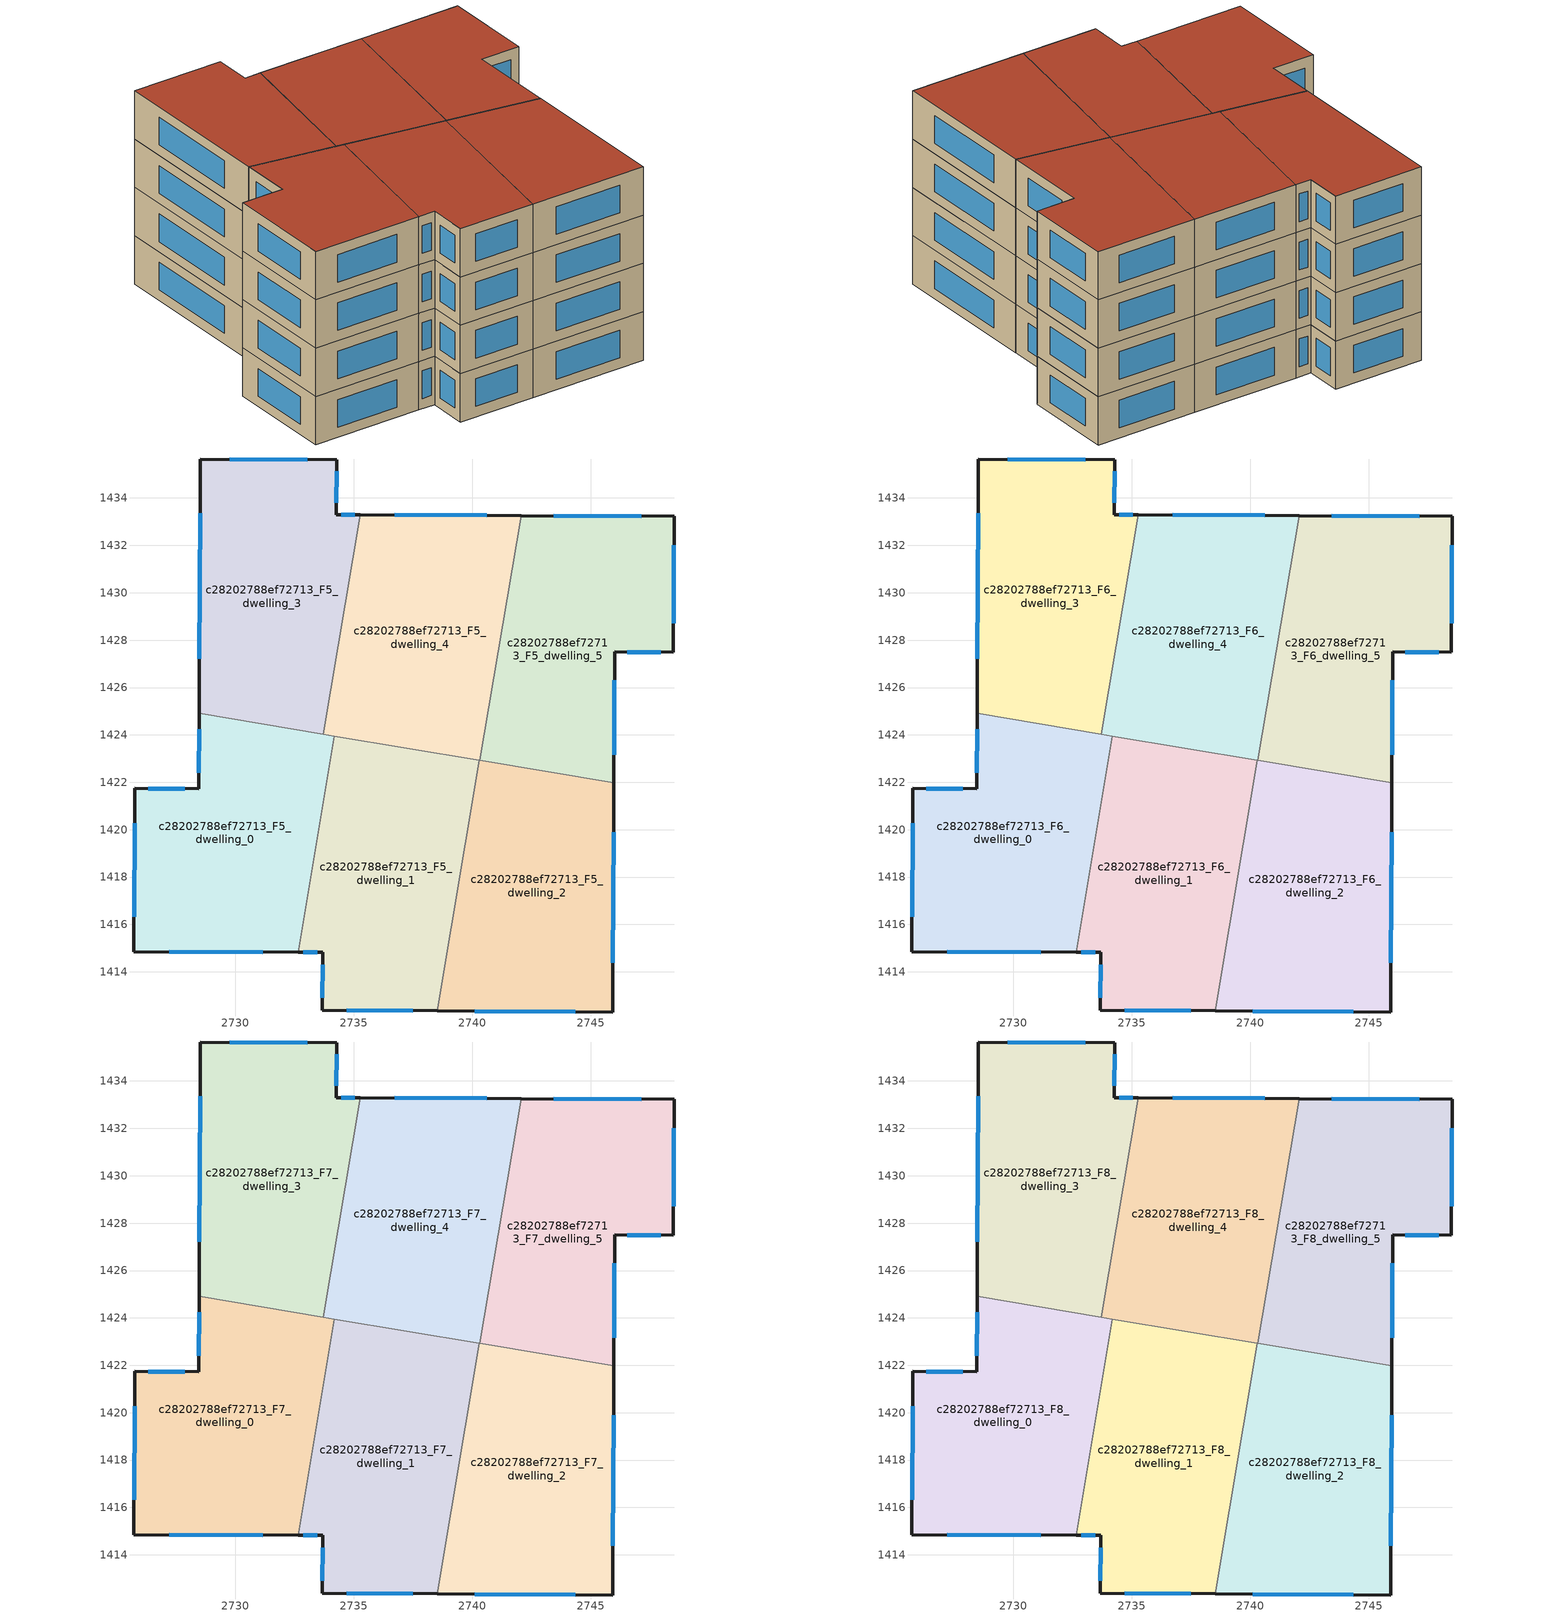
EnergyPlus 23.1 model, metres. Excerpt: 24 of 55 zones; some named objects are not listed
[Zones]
c28202788ef72713_F5_dwelling_0
 floor to c28202788ef72713_F4_dwelling_0 (EU_floor_Construction): 2734.19,1423.95 2732.66,1414.82 2725.73,1414.86 2725.76,1421.74 2728.46,1421.73 2728.48,1424.91 z15
 wall outside (EU_wall_Construction): 2728.48,1424.91 2728.46,1421.73 2725.76,1421.74 2725.73,1414.86 2732.66,1414.82 z15:18
 wall to c28202788ef72713_F5_dwelling_1 (EU_wall_Construction): 2732.66,1414.82 2734.19,1423.95 z15:18
 wall to c28202788ef72713_F5_dwelling_3 (EU_wall_Construction): 2733.72,1424.03 2728.48,1424.91 z15:18
 wall to c28202788ef72713_F5_dwelling_4 (EU_wall_Construction): 2734.19,1423.95 2733.72,1424.03 z15:18
 window (EU_Window_Construction): 2728.48,1424.23 2728.46,1422.41 / 2727.21,1414.85 2731.17,1414.83 / 2725.75,1420.27 2725.74,1416.33 / 2727.88,1421.73 2726.34,1421.74 z15.64:17.36
c28202788ef72713_F5_dwelling_1
 floor to c28202788ef72713_F4_dwelling_1 (EU_floor_Construction): 2740.31,1422.93 2738.53,1412.35 2733.68,1412.38 2733.7,1414.82 2732.66,1414.82 2734.19,1423.95 z15
 wall outside (EU_wall_Construction): 2732.66,1414.82 2733.7,1414.82 2733.68,1412.38 2738.53,1412.35 z15:18
 wall to c28202788ef72713_F5_dwelling_2 (EU_wall_Construction): 2738.53,1412.35 2740.31,1422.93 z15:18
 wall to c28202788ef72713_F5_dwelling_4 (EU_wall_Construction): 2740.31,1422.93 2734.19,1423.95 z15:18
 window (EU_Window_Construction): 2734.72,1412.37 2737.49,1412.35 / 2733.69,1414.3 2733.68,1412.9 / 2732.88,1414.82 2733.47,1414.82 z15.64:17.36
c28202788ef72713_F5_dwelling_2
 floor to c28202788ef72713_F4_dwelling_2 (EU_floor_Construction): 2745.98,1421.97 2745.94,1412.31 2738.53,1412.35 2740.31,1422.93 z15
 wall outside (EU_wall_Construction): 2738.53,1412.35 2745.94,1412.31 2745.98,1421.97 z15:18
 wall to c28202788ef72713_F5_dwelling_5 (EU_wall_Construction): 2745.98,1421.97 2740.33,1422.92 z15:18
 wall to c28202788ef72713_F5_dwelling_4 (EU_wall_Construction): 2740.33,1422.92 2740.31,1422.93 z15:18
 window (EU_Window_Construction): 2745.95,1414.38 2745.97,1419.9 / 2740.12,1412.34 2744.35,1412.32 z15.64:17.36
c28202788ef72713_F5_dwelling_3
 floor to c28202788ef72713_F4_dwelling_3 (EU_floor_Construction): 2734.28,1435.62 2734.27,1433.3 2735.27,1433.29 2733.72,1424.03 2728.48,1424.91 2728.54,1435.64 z15
 wall outside (EU_wall_Construction): 2735.27,1433.29 2734.27,1433.3 2734.28,1435.62 2728.54,1435.64 2728.48,1424.91 z15:18
 wall to c28202788ef72713_F5_dwelling_4 (EU_wall_Construction): 2733.72,1424.03 2735.27,1433.29 z15:18
 window (EU_Window_Construction): 2728.53,1433.35 2728.49,1427.21 / 2733.05,1435.62 2729.77,1435.64 / 2734.28,1433.79 2734.28,1435.12 / 2735.06,1433.29 2734.49,1433.3 z15.64:17.36
c28202788ef72713_F5_dwelling_4
 floor to c28202788ef72713_F4_dwelling_4 (EU_floor_Construction): 2742.07,1433.26 2740.33,1422.92 2733.72,1424.03 2735.27,1433.29 z15
 wall outside (EU_wall_Construction): 2742.07,1433.26 2735.27,1433.29 z15:18
 wall to c28202788ef72713_F5_dwelling_5 (EU_wall_Construction): 2740.33,1422.92 2742.07,1433.26 z15:18
 window (EU_Window_Construction): 2740.61,1433.27 2736.73,1433.28 z15.64:17.36
c28202788ef72713_F5_dwelling_5
 floor to c28202788ef72713_F4_dwelling_5 (EU_floor_Construction): 2748.53,1433.23 2748.5,1427.49 2746.01,1427.5 2745.98,1421.97 2740.33,1422.92 2742.07,1433.26 z15
 wall outside (EU_wall_Construction): 2745.98,1421.97 2746.01,1427.5 2748.5,1427.49 2748.53,1433.23 2742.07,1433.26 z15:18
 window (EU_Window_Construction): 2745.99,1423.16 2746.01,1426.32 / 2747.14,1433.23 2743.45,1433.25 / 2748.5,1428.72 2748.52,1432 / 2746.54,1427.5 2747.97,1427.49 z15.64:17.36
c28202788ef72713_F6_dwelling_0
 floor to c28202788ef72713_F5_dwelling_0 (EU_floor_Construction): 2734.19,1423.95 2732.66,1414.82 2725.73,1414.86 2725.76,1421.74 2728.46,1421.73 2728.48,1424.91 z18
 wall outside (EU_wall_Construction): 2728.48,1424.91 2728.46,1421.73 2725.76,1421.74 2725.73,1414.86 2732.66,1414.82 z18:21
 wall to c28202788ef72713_F6_dwelling_1 (EU_wall_Construction): 2732.66,1414.82 2734.19,1423.95 z18:21
 wall to c28202788ef72713_F6_dwelling_3 (EU_wall_Construction): 2733.72,1424.03 2728.48,1424.91 z18:21
 wall to c28202788ef72713_F6_dwelling_4 (EU_wall_Construction): 2734.19,1423.95 2733.72,1424.03 z18:21
 window (EU_Window_Construction): 2728.48,1424.23 2728.46,1422.41 / 2727.21,1414.85 2731.17,1414.83 / 2725.75,1420.27 2725.74,1416.33 / 2727.88,1421.73 2726.34,1421.74 z18.64:20.36
c28202788ef72713_F6_dwelling_1
 floor to c28202788ef72713_F5_dwelling_1 (EU_floor_Construction): 2740.31,1422.93 2738.53,1412.35 2733.68,1412.38 2733.7,1414.82 2732.66,1414.82 2734.19,1423.95 z18
 wall outside (EU_wall_Construction): 2732.66,1414.82 2733.7,1414.82 2733.68,1412.38 2738.53,1412.35 z18:21
 wall to c28202788ef72713_F6_dwelling_2 (EU_wall_Construction): 2738.53,1412.35 2740.31,1422.93 z18:21
 wall to c28202788ef72713_F6_dwelling_4 (EU_wall_Construction): 2740.31,1422.93 2734.19,1423.95 z18:21
 window (EU_Window_Construction): 2734.72,1412.37 2737.49,1412.35 / 2733.69,1414.3 2733.68,1412.9 / 2732.88,1414.82 2733.47,1414.82 z18.64:20.36
c28202788ef72713_F6_dwelling_2
 floor to c28202788ef72713_F5_dwelling_2 (EU_floor_Construction): 2745.98,1421.97 2745.94,1412.31 2738.53,1412.35 2740.31,1422.93 z18
 wall outside (EU_wall_Construction): 2738.53,1412.35 2745.94,1412.31 2745.98,1421.97 z18:21
 wall to c28202788ef72713_F6_dwelling_5 (EU_wall_Construction): 2745.98,1421.97 2740.33,1422.92 z18:21
 wall to c28202788ef72713_F6_dwelling_4 (EU_wall_Construction): 2740.33,1422.92 2740.31,1422.93 z18:21
 window (EU_Window_Construction): 2745.95,1414.38 2745.97,1419.9 / 2740.12,1412.34 2744.35,1412.32 z18.64:20.36
c28202788ef72713_F6_dwelling_3
 floor to c28202788ef72713_F5_dwelling_3 (EU_floor_Construction): 2734.28,1435.62 2734.27,1433.3 2735.27,1433.29 2733.72,1424.03 2728.48,1424.91 2728.54,1435.64 z18
 wall outside (EU_wall_Construction): 2735.27,1433.29 2734.27,1433.3 2734.28,1435.62 2728.54,1435.64 2728.48,1424.91 z18:21
 wall to c28202788ef72713_F6_dwelling_4 (EU_wall_Construction): 2733.72,1424.03 2735.27,1433.29 z18:21
 window (EU_Window_Construction): 2728.53,1433.35 2728.49,1427.21 / 2733.05,1435.62 2729.77,1435.64 / 2734.28,1433.79 2734.28,1435.12 / 2735.06,1433.29 2734.49,1433.3 z18.64:20.36
c28202788ef72713_F6_dwelling_4
 floor to c28202788ef72713_F5_dwelling_4 (EU_floor_Construction): 2742.07,1433.26 2740.33,1422.92 2733.72,1424.03 2735.27,1433.29 z18
 wall outside (EU_wall_Construction): 2742.07,1433.26 2735.27,1433.29 z18:21
 wall to c28202788ef72713_F6_dwelling_5 (EU_wall_Construction): 2740.33,1422.92 2742.07,1433.26 z18:21
 window (EU_Window_Construction): 2740.61,1433.27 2736.73,1433.28 z18.64:20.36
c28202788ef72713_F6_dwelling_5
 floor to c28202788ef72713_F5_dwelling_5 (EU_floor_Construction): 2748.53,1433.23 2748.5,1427.49 2746.01,1427.5 2745.98,1421.97 2740.33,1422.92 2742.07,1433.26 z18
 wall outside (EU_wall_Construction): 2745.98,1421.97 2746.01,1427.5 2748.5,1427.49 2748.53,1433.23 2742.07,1433.26 z18:21
 window (EU_Window_Construction): 2745.99,1423.16 2746.01,1426.32 / 2747.14,1433.23 2743.45,1433.25 / 2748.5,1428.72 2748.52,1432 / 2746.54,1427.5 2747.97,1427.49 z18.64:20.36
c28202788ef72713_F7_dwelling_0
 floor to c28202788ef72713_F6_dwelling_0 (EU_floor_Construction): 2734.19,1423.95 2732.66,1414.82 2725.73,1414.86 2725.76,1421.74 2728.46,1421.73 2728.48,1424.91 z21
 wall outside (EU_wall_Construction): 2728.48,1424.91 2728.46,1421.73 2725.76,1421.74 2725.73,1414.86 2732.66,1414.82 z21:24
 wall to c28202788ef72713_F7_dwelling_1 (EU_wall_Construction): 2732.66,1414.82 2734.19,1423.95 z21:24
 wall to c28202788ef72713_F7_dwelling_3 (EU_wall_Construction): 2733.72,1424.03 2728.48,1424.91 z21:24
 wall to c28202788ef72713_F7_dwelling_4 (EU_wall_Construction): 2734.19,1423.95 2733.72,1424.03 z21:24
 window (EU_Window_Construction): 2728.48,1424.23 2728.46,1422.41 / 2727.21,1414.85 2731.17,1414.83 / 2725.75,1420.27 2725.74,1416.33 / 2727.88,1421.73 2726.34,1421.74 z21.64:23.36
c28202788ef72713_F7_dwelling_1
 floor to c28202788ef72713_F6_dwelling_1 (EU_floor_Construction): 2740.31,1422.93 2738.53,1412.35 2733.68,1412.38 2733.7,1414.82 2732.66,1414.82 2734.19,1423.95 z21
 wall outside (EU_wall_Construction): 2732.66,1414.82 2733.7,1414.82 2733.68,1412.38 2738.53,1412.35 z21:24
 wall to c28202788ef72713_F7_dwelling_2 (EU_wall_Construction): 2738.53,1412.35 2740.31,1422.93 z21:24
 wall to c28202788ef72713_F7_dwelling_4 (EU_wall_Construction): 2740.31,1422.93 2734.19,1423.95 z21:24
 window (EU_Window_Construction): 2734.72,1412.37 2737.49,1412.35 / 2733.69,1414.3 2733.68,1412.9 / 2732.88,1414.82 2733.47,1414.82 z21.64:23.36
c28202788ef72713_F7_dwelling_2
 floor to c28202788ef72713_F6_dwelling_2 (EU_floor_Construction): 2745.98,1421.97 2745.94,1412.31 2738.53,1412.35 2740.31,1422.93 z21
 wall outside (EU_wall_Construction): 2738.53,1412.35 2745.94,1412.31 2745.98,1421.97 z21:24
 wall to c28202788ef72713_F7_dwelling_5 (EU_wall_Construction): 2745.98,1421.97 2740.33,1422.92 z21:24
 wall to c28202788ef72713_F7_dwelling_4 (EU_wall_Construction): 2740.33,1422.92 2740.31,1422.93 z21:24
 window (EU_Window_Construction): 2745.95,1414.38 2745.97,1419.9 / 2740.12,1412.34 2744.35,1412.32 z21.64:23.36
c28202788ef72713_F7_dwelling_3
 floor to c28202788ef72713_F6_dwelling_3 (EU_floor_Construction): 2734.28,1435.62 2734.27,1433.3 2735.27,1433.29 2733.72,1424.03 2728.48,1424.91 2728.54,1435.64 z21
 wall outside (EU_wall_Construction): 2735.27,1433.29 2734.27,1433.3 2734.28,1435.62 2728.54,1435.64 2728.48,1424.91 z21:24
 wall to c28202788ef72713_F7_dwelling_4 (EU_wall_Construction): 2733.72,1424.03 2735.27,1433.29 z21:24
 window (EU_Window_Construction): 2728.53,1433.35 2728.49,1427.21 / 2733.05,1435.62 2729.77,1435.64 / 2734.28,1433.79 2734.28,1435.12 / 2735.06,1433.29 2734.49,1433.3 z21.64:23.36
c28202788ef72713_F7_dwelling_4
 floor to c28202788ef72713_F6_dwelling_4 (EU_floor_Construction): 2742.07,1433.26 2740.33,1422.92 2733.72,1424.03 2735.27,1433.29 z21
 wall outside (EU_wall_Construction): 2742.07,1433.26 2735.27,1433.29 z21:24
 wall to c28202788ef72713_F7_dwelling_5 (EU_wall_Construction): 2740.33,1422.92 2742.07,1433.26 z21:24
 window (EU_Window_Construction): 2740.61,1433.27 2736.73,1433.28 z21.64:23.36
c28202788ef72713_F7_dwelling_5
 floor to c28202788ef72713_F6_dwelling_5 (EU_floor_Construction): 2748.53,1433.23 2748.5,1427.49 2746.01,1427.5 2745.98,1421.97 2740.33,1422.92 2742.07,1433.26 z21
 wall outside (EU_wall_Construction): 2745.98,1421.97 2746.01,1427.5 2748.5,1427.49 2748.53,1433.23 2742.07,1433.26 z21:24
 window (EU_Window_Construction): 2745.99,1423.16 2746.01,1426.32 / 2747.14,1433.23 2743.45,1433.25 / 2748.5,1428.72 2748.52,1432 / 2746.54,1427.5 2747.97,1427.49 z21.64:23.36
c28202788ef72713_F8_dwelling_0
 floor to c28202788ef72713_F7_dwelling_0 (EU_floor_Construction): 2734.19,1423.95 2732.66,1414.82 2725.73,1414.86 2725.76,1421.74 2728.46,1421.73 2728.48,1424.91 z24
 wall outside (EU_wall_Construction): 2728.48,1424.91 2728.46,1421.73 2725.76,1421.74 2725.73,1414.86 2732.66,1414.82 z24:27
 wall to c28202788ef72713_F8_dwelling_1 (EU_wall_Construction): 2732.66,1414.82 2734.19,1423.95 z24:27
 wall to c28202788ef72713_F8_dwelling_3 (EU_wall_Construction): 2733.72,1424.03 2728.48,1424.91 z24:27
 wall to c28202788ef72713_F8_dwelling_4 (EU_wall_Construction): 2734.19,1423.95 2733.72,1424.03 z24:27
 window (EU_Window_Construction): 2728.48,1424.23 2728.46,1422.41 / 2727.21,1414.85 2731.17,1414.83 / 2725.75,1420.27 2725.74,1416.33 / 2727.88,1421.73 2726.34,1421.74 z24.64:26.36
 roof outside (EU_roof_Construction): 2732.66,1414.82 2734.19,1423.95 2728.48,1424.91 2728.46,1421.73 2725.76,1421.74 2725.73,1414.86 z27
c28202788ef72713_F8_dwelling_1
 floor to c28202788ef72713_F7_dwelling_1 (EU_floor_Construction): 2740.31,1422.93 2738.53,1412.35 2733.68,1412.38 2733.7,1414.82 2732.66,1414.82 2734.19,1423.95 z24
 wall outside (EU_wall_Construction): 2732.66,1414.82 2733.7,1414.82 2733.68,1412.38 2738.53,1412.35 z24:27
 wall to c28202788ef72713_F8_dwelling_2 (EU_wall_Construction): 2738.53,1412.35 2740.31,1422.93 z24:27
 wall to c28202788ef72713_F8_dwelling_4 (EU_wall_Construction): 2740.31,1422.93 2734.19,1423.95 z24:27
 window (EU_Window_Construction): 2734.72,1412.37 2737.49,1412.35 / 2733.69,1414.3 2733.68,1412.9 / 2732.88,1414.82 2733.47,1414.82 z24.64:26.36
 roof outside (EU_roof_Construction): 2738.53,1412.35 2740.31,1422.93 2734.19,1423.95 2732.66,1414.82 2733.7,1414.82 2733.68,1412.38 z27
c28202788ef72713_F8_dwelling_2
 floor to c28202788ef72713_F7_dwelling_2 (EU_floor_Construction): 2745.98,1421.97 2745.94,1412.31 2738.53,1412.35 2740.31,1422.93 z24
 wall outside (EU_wall_Construction): 2738.53,1412.35 2745.94,1412.31 2745.98,1421.97 z24:27
 wall to c28202788ef72713_F8_dwelling_5 (EU_wall_Construction): 2745.98,1421.97 2740.33,1422.92 z24:27
 wall to c28202788ef72713_F8_dwelling_4 (EU_wall_Construction): 2740.33,1422.92 2740.31,1422.93 z24:27
 window (EU_Window_Construction): 2745.95,1414.38 2745.97,1419.9 / 2740.12,1412.34 2744.35,1412.32 z24.64:26.36
 roof outside (EU_roof_Construction): 2745.94,1412.31 2745.98,1421.97 2740.31,1422.93 2738.53,1412.35 z27
c28202788ef72713_F8_dwelling_3
 floor to c28202788ef72713_F7_dwelling_3 (EU_floor_Construction): 2734.28,1435.62 2734.27,1433.3 2735.27,1433.29 2733.72,1424.03 2728.48,1424.91 2728.54,1435.64 z24
 wall outside (EU_wall_Construction): 2735.27,1433.29 2734.27,1433.3 2734.28,1435.62 2728.54,1435.64 2728.48,1424.91 z24:27
 wall to c28202788ef72713_F8_dwelling_4 (EU_wall_Construction): 2733.72,1424.03 2735.27,1433.29 z24:27
 window (EU_Window_Construction): 2728.53,1433.35 2728.49,1427.21 / 2733.05,1435.62 2729.77,1435.64 / 2734.28,1433.79 2734.28,1435.12 / 2735.06,1433.29 2734.49,1433.3 z24.64:26.36
 roof outside (EU_roof_Construction): 2733.72,1424.03 2735.27,1433.29 2734.27,1433.3 2734.28,1435.62 2728.54,1435.64 2728.48,1424.91 z27
c28202788ef72713_F8_dwelling_4
 floor to c28202788ef72713_F7_dwelling_4 (EU_floor_Construction): 2742.07,1433.26 2740.33,1422.92 2733.72,1424.03 2735.27,1433.29 z24
 wall outside (EU_wall_Construction): 2742.07,1433.26 2735.27,1433.29 z24:27
 wall to c28202788ef72713_F8_dwelling_5 (EU_wall_Construction): 2740.33,1422.92 2742.07,1433.26 z24:27
 window (EU_Window_Construction): 2740.61,1433.27 2736.73,1433.28 z24.64:26.36
 roof outside (EU_roof_Construction): 2740.33,1422.92 2742.07,1433.26 2735.27,1433.29 2733.72,1424.03 z27
c28202788ef72713_F8_dwelling_5
 floor to c28202788ef72713_F7_dwelling_5 (EU_floor_Construction): 2748.53,1433.23 2748.5,1427.49 2746.01,1427.5 2745.98,1421.97 2740.33,1422.92 2742.07,1433.26 z24
 wall outside (EU_wall_Construction): 2745.98,1421.97 2746.01,1427.5 2748.5,1427.49 2748.53,1433.23 2742.07,1433.26 z24:27
 window (EU_Window_Construction): 2745.99,1423.16 2746.01,1426.32 / 2747.14,1433.23 2743.45,1433.25 / 2748.5,1428.72 2748.52,1432 / 2746.54,1427.5 2747.97,1427.49 z24.64:26.36
 roof outside (EU_roof_Construction): 2745.98,1421.97 2746.01,1427.5 2748.5,1427.49 2748.53,1433.23 2742.07,1433.26 2740.33,1422.92 z27
[Building]
EU S2 Campaign: North Axis=0; Terrain=City; Solar Distribution=FullExterior
[Site:Location]
Yerevan-Zvartnots.Intl.AP: Latitude=40.15; Longitude=44.383; Time Zone=4; Elevation=854
[SizingPeriod:WeatherFileDays]
AnnualSizingPeriod: Begin Month=1; Begin Day of Month=1; End Month=12; End Day of Month=31; Day of Week for Start Day=Monday; Use Weather File Daylight Saving Period=No; Use Weather File Rain and Snow Indicators=No
[MATERIAL]
EU_InternalMass_Material: Roughness=MediumRough; Thickness=0.1; Conductivity=1; Density=1800; Specific Heat=900; Thermal Absorptance=0.9; Solar Absorptance=0.7; Visible Absorptance=0.7
[MATERIAL:NOMASS] Roughness=MediumRough; Thermal Absorptance=0.9; Solar Absorptance=0.7; Visible Absorptance=0.7
Name | Thermal Resistance
EU_wall_NoMass | 1.05043
EU_roof_NoMass | 1.45357
EU_floor_NoMass | 0.478065
[WINDOWMATERIAL:SIMPLEGLAZINGSYSTEM]
EU_Window_SimpleGlazing: UFactor=2.5566; Solar Heat Gain Coefficient=0.75; Visible Transmittance=0.75
[CONSTRUCTION]
EU_wall_Construction: EU_wall_NoMass
EU_roof_Construction: EU_roof_NoMass
EU_floor_Construction: EU_floor_NoMass
EU_Window_Construction: EU_Window_SimpleGlazing
EU_InternalMass_Construction: EU_InternalMass_Material
[ZONE] Type=1; Multiplier=1; Ceiling Height=autocalculate; Floor Area=autocalculate; Part of Total Floor Area=Yes
Name | Volume
c28202788ef72713_F5_dwelling_0; c28202788ef72713_F6_dwelling_0; c28202788ef72713_F7_dwelling_0; c28202788ef72713_F8_dwelling_0 | 199.97
c28202788ef72713_F5_dwelling_1; c28202788ef72713_F6_dwelling_1; c28202788ef72713_F7_dwelling_1; c28202788ef72713_F8_dwelling_1 | 199.981
c28202788ef72713_F5_dwelling_2; c28202788ef72713_F6_dwelling_2; c28202788ef72713_F7_dwelling_2; c28202788ef72713_F8_dwelling_2 | 199.971
c28202788ef72713_F5_dwelling_3; c28202788ef72713_F6_dwelling_3; c28202788ef72713_F7_dwelling_3; c28202788ef72713_F8_dwelling_3 | 199.976
c28202788ef72713_F5_dwelling_4; c28202788ef72713_F6_dwelling_4; c28202788ef72713_F7_dwelling_4; c28202788ef72713_F8_dwelling_4 | 199.96
c28202788ef72713_F5_dwelling_5; c28202788ef72713_F6_dwelling_5; c28202788ef72713_F7_dwelling_5; c28202788ef72713_F8_dwelling_5 | 199.998
[INTERNALMASS] Construction=EU_InternalMass_Construction
Name | Zone or ZoneList | Surface Area
c28202788ef72713_F5_dwelling_0_EU_InternalMass | c28202788ef72713_F5_dwelling_0 | 66.6567
c28202788ef72713_F5_dwelling_1_EU_InternalMass | c28202788ef72713_F5_dwelling_1 | 66.6602
c28202788ef72713_F5_dwelling_2_EU_InternalMass | c28202788ef72713_F5_dwelling_2 | 66.6569
c28202788ef72713_F5_dwelling_3_EU_InternalMass | c28202788ef72713_F5_dwelling_3 | 66.6585
c28202788ef72713_F5_dwelling_4_EU_InternalMass | c28202788ef72713_F5_dwelling_4 | 66.6535
c28202788ef72713_F5_dwelling_5_EU_InternalMass | c28202788ef72713_F5_dwelling_5 | 66.6658
c28202788ef72713_F6_dwelling_0_EU_InternalMass | c28202788ef72713_F6_dwelling_0 | 66.6567
c28202788ef72713_F6_dwelling_1_EU_InternalMass | c28202788ef72713_F6_dwelling_1 | 66.6602
c28202788ef72713_F6_dwelling_2_EU_InternalMass | c28202788ef72713_F6_dwelling_2 | 66.6569
c28202788ef72713_F6_dwelling_3_EU_InternalMass | c28202788ef72713_F6_dwelling_3 | 66.6585
c28202788ef72713_F6_dwelling_4_EU_InternalMass | c28202788ef72713_F6_dwelling_4 | 66.6535
c28202788ef72713_F6_dwelling_5_EU_InternalMass | c28202788ef72713_F6_dwelling_5 | 66.6658
c28202788ef72713_F7_dwelling_0_EU_InternalMass | c28202788ef72713_F7_dwelling_0 | 66.6567
c28202788ef72713_F7_dwelling_1_EU_InternalMass | c28202788ef72713_F7_dwelling_1 | 66.6602
c28202788ef72713_F7_dwelling_2_EU_InternalMass | c28202788ef72713_F7_dwelling_2 | 66.6569
c28202788ef72713_F7_dwelling_3_EU_InternalMass | c28202788ef72713_F7_dwelling_3 | 66.6585
c28202788ef72713_F7_dwelling_4_EU_InternalMass | c28202788ef72713_F7_dwelling_4 | 66.6535
c28202788ef72713_F7_dwelling_5_EU_InternalMass | c28202788ef72713_F7_dwelling_5 | 66.6658
c28202788ef72713_F8_dwelling_0_EU_InternalMass | c28202788ef72713_F8_dwelling_0 | 66.6567
c28202788ef72713_F8_dwelling_1_EU_InternalMass | c28202788ef72713_F8_dwelling_1 | 66.6602
c28202788ef72713_F8_dwelling_2_EU_InternalMass | c28202788ef72713_F8_dwelling_2 | 66.6569
c28202788ef72713_F8_dwelling_3_EU_InternalMass | c28202788ef72713_F8_dwelling_3 | 66.6585
c28202788ef72713_F8_dwelling_4_EU_InternalMass | c28202788ef72713_F8_dwelling_4 | 66.6535
c28202788ef72713_F8_dwelling_5_EU_InternalMass | c28202788ef72713_F8_dwelling_5 | 66.6658
[OTHEREQUIPMENT] Fuel Type=Electricity; Design Level Calculation Method=Watts/Area; Power per Zone Floor Area=1; Fraction Latent=0; Fraction Radiant=0; Fraction Lost=0; Carbon Dioxide Generation Rate=0; EndUse Subcategory=EU_Step8_InternalGains
Name | Zone or ZoneList or Space or SpaceList | Schedule
EU_Step8_InternalGain_c28202788ef72713_F5_dwelling_0_f000 | c28202788ef72713_F5_dwelling_0 | EU_Step8_GainSchedule_c28202788ef72713_F5_dwelling_0_f000
EU_Step8_InternalGain_c28202788ef72713_F5_dwelling_1_f000 | c28202788ef72713_F5_dwelling_1 | EU_Step8_GainSchedule_c28202788ef72713_F5_dwelling_1_f000
EU_Step8_InternalGain_c28202788ef72713_F5_dwelling_2_f000 | c28202788ef72713_F5_dwelling_2 | EU_Step8_GainSchedule_c28202788ef72713_F5_dwelling_2_f000
EU_Step8_InternalGain_c28202788ef72713_F5_dwelling_3_f000 | c28202788ef72713_F5_dwelling_3 | EU_Step8_GainSchedule_c28202788ef72713_F5_dwelling_3_f000
EU_Step8_InternalGain_c28202788ef72713_F5_dwelling_4_f000 | c28202788ef72713_F5_dwelling_4 | EU_Step8_GainSchedule_c28202788ef72713_F5_dwelling_4_f000
EU_Step8_InternalGain_c28202788ef72713_F5_dwelling_5_f000 | c28202788ef72713_F5_dwelling_5 | EU_Step8_GainSchedule_c28202788ef72713_F5_dwelling_5_f000
EU_Step8_InternalGain_c28202788ef72713_F6_dwelling_0_f000 | c28202788ef72713_F6_dwelling_0 | EU_Step8_GainSchedule_c28202788ef72713_F6_dwelling_0_f000
EU_Step8_InternalGain_c28202788ef72713_F6_dwelling_1_f000 | c28202788ef72713_F6_dwelling_1 | EU_Step8_GainSchedule_c28202788ef72713_F6_dwelling_1_f000
EU_Step8_InternalGain_c28202788ef72713_F6_dwelling_2_f000 | c28202788ef72713_F6_dwelling_2 | EU_Step8_GainSchedule_c28202788ef72713_F6_dwelling_2_f000
EU_Step8_InternalGain_c28202788ef72713_F6_dwelling_3_f000 | c28202788ef72713_F6_dwelling_3 | EU_Step8_GainSchedule_c28202788ef72713_F6_dwelling_3_f000
EU_Step8_InternalGain_c28202788ef72713_F6_dwelling_4_f000 | c28202788ef72713_F6_dwelling_4 | EU_Step8_GainSchedule_c28202788ef72713_F6_dwelling_4_f000
EU_Step8_InternalGain_c28202788ef72713_F6_dwelling_5_f000 | c28202788ef72713_F6_dwelling_5 | EU_Step8_GainSchedule_c28202788ef72713_F6_dwelling_5_f000
EU_Step8_InternalGain_c28202788ef72713_F7_dwelling_0_f000 | c28202788ef72713_F7_dwelling_0 | EU_Step8_GainSchedule_c28202788ef72713_F7_dwelling_0_f000
EU_Step8_InternalGain_c28202788ef72713_F7_dwelling_1_f000 | c28202788ef72713_F7_dwelling_1 | EU_Step8_GainSchedule_c28202788ef72713_F7_dwelling_1_f000
EU_Step8_InternalGain_c28202788ef72713_F7_dwelling_2_f000 | c28202788ef72713_F7_dwelling_2 | EU_Step8_GainSchedule_c28202788ef72713_F7_dwelling_2_f000
EU_Step8_InternalGain_c28202788ef72713_F7_dwelling_3_f000 | c28202788ef72713_F7_dwelling_3 | EU_Step8_GainSchedule_c28202788ef72713_F7_dwelling_3_f000
EU_Step8_InternalGain_c28202788ef72713_F7_dwelling_4_f000 | c28202788ef72713_F7_dwelling_4 | EU_Step8_GainSchedule_c28202788ef72713_F7_dwelling_4_f000
EU_Step8_InternalGain_c28202788ef72713_F7_dwelling_5_f000 | c28202788ef72713_F7_dwelling_5 | EU_Step8_GainSchedule_c28202788ef72713_F7_dwelling_5_f000
EU_Step8_InternalGain_c28202788ef72713_F8_dwelling_0_f000 | c28202788ef72713_F8_dwelling_0 | EU_Step8_GainSchedule_c28202788ef72713_F8_dwelling_0_f000
EU_Step8_InternalGain_c28202788ef72713_F8_dwelling_1_f000 | c28202788ef72713_F8_dwelling_1 | EU_Step8_GainSchedule_c28202788ef72713_F8_dwelling_1_f000
EU_Step8_InternalGain_c28202788ef72713_F8_dwelling_2_f000 | c28202788ef72713_F8_dwelling_2 | EU_Step8_GainSchedule_c28202788ef72713_F8_dwelling_2_f000
EU_Step8_InternalGain_c28202788ef72713_F8_dwelling_3_f000 | c28202788ef72713_F8_dwelling_3 | EU_Step8_GainSchedule_c28202788ef72713_F8_dwelling_3_f000
EU_Step8_InternalGain_c28202788ef72713_F8_dwelling_4_f000 | c28202788ef72713_F8_dwelling_4 | EU_Step8_GainSchedule_c28202788ef72713_F8_dwelling_4_f000
EU_Step8_InternalGain_c28202788ef72713_F8_dwelling_5_f000 | c28202788ef72713_F8_dwelling_5 | EU_Step8_GainSchedule_c28202788ef72713_F8_dwelling_5_f000
[ZONEVENTILATION:DESIGNFLOWRATE] Schedule=EU_AlwaysOn; Design Flow Rate Calculation Method=AirChanges/Hour; Air Changes per Hour=0.557805; Ventilation Type=Natural; Fan Pressure Rise=0; Fan Total Efficiency=1; Constant Term Coefficient=1; Temperature Term Coefficient=0; Velocity Term Coefficient=0; Velocity Squared Term Coefficient=0; Minimum Indoor Temperature=-100; Maximum Indoor Temperature=100; Delta Temperature=-100; Minimum Outdoor Temperature=-100; Maximum Outdoor Temperature=100; Maximum Wind Speed=40
Name | Zone or ZoneList or Space or SpaceList
EU_ConstantAir_c28202788ef72713_F5_dwelling_0 | c28202788ef72713_F5_dwelling_0
EU_ConstantAir_c28202788ef72713_F5_dwelling_1 | c28202788ef72713_F5_dwelling_1
EU_ConstantAir_c28202788ef72713_F5_dwelling_2 | c28202788ef72713_F5_dwelling_2
EU_ConstantAir_c28202788ef72713_F5_dwelling_3 | c28202788ef72713_F5_dwelling_3
EU_ConstantAir_c28202788ef72713_F5_dwelling_4 | c28202788ef72713_F5_dwelling_4
EU_ConstantAir_c28202788ef72713_F5_dwelling_5 | c28202788ef72713_F5_dwelling_5
EU_ConstantAir_c28202788ef72713_F6_dwelling_0 | c28202788ef72713_F6_dwelling_0
EU_ConstantAir_c28202788ef72713_F6_dwelling_1 | c28202788ef72713_F6_dwelling_1
EU_ConstantAir_c28202788ef72713_F6_dwelling_2 | c28202788ef72713_F6_dwelling_2
EU_ConstantAir_c28202788ef72713_F6_dwelling_3 | c28202788ef72713_F6_dwelling_3
EU_ConstantAir_c28202788ef72713_F6_dwelling_4 | c28202788ef72713_F6_dwelling_4
EU_ConstantAir_c28202788ef72713_F6_dwelling_5 | c28202788ef72713_F6_dwelling_5
EU_ConstantAir_c28202788ef72713_F7_dwelling_0 | c28202788ef72713_F7_dwelling_0
EU_ConstantAir_c28202788ef72713_F7_dwelling_1 | c28202788ef72713_F7_dwelling_1
EU_ConstantAir_c28202788ef72713_F7_dwelling_2 | c28202788ef72713_F7_dwelling_2
EU_ConstantAir_c28202788ef72713_F7_dwelling_3 | c28202788ef72713_F7_dwelling_3
EU_ConstantAir_c28202788ef72713_F7_dwelling_4 | c28202788ef72713_F7_dwelling_4
EU_ConstantAir_c28202788ef72713_F7_dwelling_5 | c28202788ef72713_F7_dwelling_5
EU_ConstantAir_c28202788ef72713_F8_dwelling_0 | c28202788ef72713_F8_dwelling_0
EU_ConstantAir_c28202788ef72713_F8_dwelling_1 | c28202788ef72713_F8_dwelling_1
EU_ConstantAir_c28202788ef72713_F8_dwelling_2 | c28202788ef72713_F8_dwelling_2
EU_ConstantAir_c28202788ef72713_F8_dwelling_3 | c28202788ef72713_F8_dwelling_3
EU_ConstantAir_c28202788ef72713_F8_dwelling_4 | c28202788ef72713_F8_dwelling_4
EU_ConstantAir_c28202788ef72713_F8_dwelling_5 | c28202788ef72713_F8_dwelling_5
[HVACTEMPLATE:THERMOSTAT] Constant Heating Setpoint=20; Constant Cooling Setpoint=50
EU_HeatOnly_c28202788ef72713_F5_dwelling_4; EU_HeatOnly_c28202788ef72713_F5_dwelling_5; EU_HeatOnly_c28202788ef72713_F6_dwelling_0; EU_HeatOnly_c28202788ef72713_F6_dwelling_1; EU_HeatOnly_c28202788ef72713_F6_dwelling_2; EU_HeatOnly_c28202788ef72713_F6_dwelling_3; EU_HeatOnly_c28202788ef72713_F6_dwelling_4; EU_HeatOnly_c28202788ef72713_F6_dwelling_5; EU_HeatOnly_c28202788ef72713_F7_dwelling_0; EU_HeatOnly_c28202788ef72713_F7_dwelling_1; EU_HeatOnly_c28202788ef72713_F7_dwelling_2; EU_HeatOnly_c28202788ef72713_F7_dwelling_3; EU_HeatOnly_c28202788ef72713_F7_dwelling_4; EU_HeatOnly_c28202788ef72713_F7_dwelling_5; EU_HeatOnly_c28202788ef72713_F8_dwelling_0; EU_HeatOnly_c28202788ef72713_F8_dwelling_1; EU_HeatOnly_c28202788ef72713_F8_dwelling_2; EU_HeatOnly_c28202788ef72713_F8_dwelling_3; EU_HeatOnly_c28202788ef72713_F8_dwelling_4; EU_HeatOnly_c28202788ef72713_F8_dwelling_5
[HVACTEMPLATE:ZONE:IDEALLOADSAIRSYSTEM] System Availability Schedule=EU_AlwaysOn; Maximum Heating Supply Air Temperature=50; Minimum Cooling Supply Air Temperature=13; Maximum Heating Supply Air Humidity Ratio=0.0156; Minimum Cooling Supply Air Humidity Ratio=0.0077; Heating Limit=NoLimit; Cooling Limit=NoLimit; Heating Availability Schedule=EU_AlwaysOn; Cooling Availability Schedule=EU_CoolingOff; Dehumidification Control Type=ConstantSensibleHeatRatio; Cooling Sensible Heat Ratio=0.7; Dehumidification Setpoint=60; Humidification Control Type=None; Humidification Setpoint=30; Outdoor Air Method=None; Outdoor Air Flow Rate per Person=0.00944; Outdoor Air Flow Rate per Zone Floor Area=0; Outdoor Air Flow Rate per Zone=0; Demand Controlled Ventilation Type=None; Outdoor Air Economizer Type=NoEconomizer; Heat Recovery Type=None; Sensible Heat Recovery Effectiveness=0.7; Latent Heat Recovery Effectiveness=0.65
Name | Template Thermostat
c28202788ef72713_F5_dwelling_0 | EU_HeatOnly_c28202788ef72713_F5_dwelling_0
c28202788ef72713_F5_dwelling_1 | EU_HeatOnly_c28202788ef72713_F5_dwelling_1
c28202788ef72713_F5_dwelling_2 | EU_HeatOnly_c28202788ef72713_F5_dwelling_2
c28202788ef72713_F5_dwelling_3 | EU_HeatOnly_c28202788ef72713_F5_dwelling_3
c28202788ef72713_F5_dwelling_4 | EU_HeatOnly_c28202788ef72713_F5_dwelling_4
c28202788ef72713_F5_dwelling_5 | EU_HeatOnly_c28202788ef72713_F5_dwelling_5
c28202788ef72713_F6_dwelling_0 | EU_HeatOnly_c28202788ef72713_F6_dwelling_0
c28202788ef72713_F6_dwelling_1 | EU_HeatOnly_c28202788ef72713_F6_dwelling_1
c28202788ef72713_F6_dwelling_2 | EU_HeatOnly_c28202788ef72713_F6_dwelling_2
c28202788ef72713_F6_dwelling_3 | EU_HeatOnly_c28202788ef72713_F6_dwelling_3
c28202788ef72713_F6_dwelling_4 | EU_HeatOnly_c28202788ef72713_F6_dwelling_4
c28202788ef72713_F6_dwelling_5 | EU_HeatOnly_c28202788ef72713_F6_dwelling_5
c28202788ef72713_F7_dwelling_0 | EU_HeatOnly_c28202788ef72713_F7_dwelling_0
c28202788ef72713_F7_dwelling_1 | EU_HeatOnly_c28202788ef72713_F7_dwelling_1
c28202788ef72713_F7_dwelling_2 | EU_HeatOnly_c28202788ef72713_F7_dwelling_2
c28202788ef72713_F7_dwelling_3 | EU_HeatOnly_c28202788ef72713_F7_dwelling_3
c28202788ef72713_F7_dwelling_4 | EU_HeatOnly_c28202788ef72713_F7_dwelling_4
c28202788ef72713_F7_dwelling_5 | EU_HeatOnly_c28202788ef72713_F7_dwelling_5
c28202788ef72713_F8_dwelling_0 | EU_HeatOnly_c28202788ef72713_F8_dwelling_0
c28202788ef72713_F8_dwelling_1 | EU_HeatOnly_c28202788ef72713_F8_dwelling_1
c28202788ef72713_F8_dwelling_2 | EU_HeatOnly_c28202788ef72713_F8_dwelling_2
c28202788ef72713_F8_dwelling_3 | EU_HeatOnly_c28202788ef72713_F8_dwelling_3
c28202788ef72713_F8_dwelling_4 | EU_HeatOnly_c28202788ef72713_F8_dwelling_4
c28202788ef72713_F8_dwelling_5 | EU_HeatOnly_c28202788ef72713_F8_dwelling_5
[SIZING:ZONE] Zone Cooling Design Supply Air Temperature Input Method=SupplyAirTemperature; Zone Cooling Design Supply Air Temperature=13; Zone Heating Design Supply Air Temperature Input Method=SupplyAirTemperature; Zone Heating Design Supply Air Temperature=50; Zone Cooling Design Supply Air Humidity Ratio=0.008; Zone Heating Design Supply Air Humidity Ratio=0.008; Cooling Design Air Flow Method=DesignDay; Cooling Design Air Flow Rate=0; Cooling Minimum Air Flow per Zone Floor Area=0.000762; Cooling Minimum Air Flow=0; Cooling Minimum Air Flow Fraction=0.2; Heating Design Air Flow Method=DesignDay; Heating Design Air Flow Rate=0; Heating Maximum Air Flow per Zone Floor Area=0.002032; Heating Maximum Air Flow=0.141576; Heating Maximum Air Flow Fraction=0.3; Account for Dedicated Outdoor Air System=No; Dedicated Outdoor Air System Control Strategy=NeutralSupplyAir; Dedicated Outdoor Air Low Setpoint Temperature for Design=autosize; Dedicated Outdoor Air High Setpoint Temperature for Design=autosize; Zone Load Sizing Method=Sensible Load Only No Latent Load; Zone Latent Cooling Design Supply Air Humidity Ratio Input Method=HumidityRatioDifference; Zone Cooling Design Supply Air Humidity Ratio Difference=0.005; Zone Latent Heating Design Supply Air Humidity Ratio Input Method=HumidityRatioDifference; Zone Humidification Design Supply Air Humidity Ratio Difference=0.005
c28202788ef72713_F5_dwelling_0; c28202788ef72713_F5_dwelling_1; c28202788ef72713_F5_dwelling_2; c28202788ef72713_F5_dwelling_3; c28202788ef72713_F5_dwelling_4; c28202788ef72713_F5_dwelling_5; c28202788ef72713_F6_dwelling_0; c28202788ef72713_F6_dwelling_1; c28202788ef72713_F6_dwelling_2; c28202788ef72713_F6_dwelling_3; c28202788ef72713_F6_dwelling_4; c28202788ef72713_F6_dwelling_5; c28202788ef72713_F7_dwelling_0; c28202788ef72713_F7_dwelling_1; c28202788ef72713_F7_dwelling_2; c28202788ef72713_F7_dwelling_3; c28202788ef72713_F7_dwelling_4; c28202788ef72713_F7_dwelling_5; c28202788ef72713_F8_dwelling_0; c28202788ef72713_F8_dwelling_1; c28202788ef72713_F8_dwelling_2; c28202788ef72713_F8_dwelling_3; c28202788ef72713_F8_dwelling_4; c28202788ef72713_F8_dwelling_5
[SCHEDULE:CONSTANT]
Name | Hourly Value
EU_AlwaysOn | 1
EU_CoolingOff | 0
[SCHEDULE:FILE] Column Number=1; Rows to Skip at Top=0; Number of Hours of Data=8760; Column Separator=Comma; Interpolate to Timestep=No; Minutes per Item=60; Adjust Schedule for Daylight Savings=Yes
Name | File
EU_Step8_GainSchedule_c28202788ef72713_F5_dwelling_0_f000 | ../../schedules/c28202788ef72713/c28202788ef72713_F5_dwelling_0_f000_gain.csv
EU_Step8_GainSchedule_c28202788ef72713_F5_dwelling_1_f000 | ../../schedules/c28202788ef72713/c28202788ef72713_F5_dwelling_1_f000_gain.csv
EU_Step8_GainSchedule_c28202788ef72713_F5_dwelling_2_f000 | ../../schedules/c28202788ef72713/c28202788ef72713_F5_dwelling_2_f000_gain.csv
EU_Step8_GainSchedule_c28202788ef72713_F5_dwelling_3_f000 | ../../schedules/c28202788ef72713/c28202788ef72713_F5_dwelling_3_f000_gain.csv
EU_Step8_GainSchedule_c28202788ef72713_F5_dwelling_4_f000 | ../../schedules/c28202788ef72713/c28202788ef72713_F5_dwelling_4_f000_gain.csv
EU_Step8_GainSchedule_c28202788ef72713_F5_dwelling_5_f000 | ../../schedules/c28202788ef72713/c28202788ef72713_F5_dwelling_5_f000_gain.csv
EU_Step8_GainSchedule_c28202788ef72713_F6_dwelling_0_f000 | ../../schedules/c28202788ef72713/c28202788ef72713_F6_dwelling_0_f000_gain.csv
EU_Step8_GainSchedule_c28202788ef72713_F6_dwelling_1_f000 | ../../schedules/c28202788ef72713/c28202788ef72713_F6_dwelling_1_f000_gain.csv
EU_Step8_GainSchedule_c28202788ef72713_F6_dwelling_2_f000 | ../../schedules/c28202788ef72713/c28202788ef72713_F6_dwelling_2_f000_gain.csv
EU_Step8_GainSchedule_c28202788ef72713_F6_dwelling_3_f000 | ../../schedules/c28202788ef72713/c28202788ef72713_F6_dwelling_3_f000_gain.csv
EU_Step8_GainSchedule_c28202788ef72713_F6_dwelling_4_f000 | ../../schedules/c28202788ef72713/c28202788ef72713_F6_dwelling_4_f000_gain.csv
EU_Step8_GainSchedule_c28202788ef72713_F6_dwelling_5_f000 | ../../schedules/c28202788ef72713/c28202788ef72713_F6_dwelling_5_f000_gain.csv
EU_Step8_GainSchedule_c28202788ef72713_F7_dwelling_0_f000 | ../../schedules/c28202788ef72713/c28202788ef72713_F7_dwelling_0_f000_gain.csv
EU_Step8_GainSchedule_c28202788ef72713_F7_dwelling_1_f000 | ../../schedules/c28202788ef72713/c28202788ef72713_F7_dwelling_1_f000_gain.csv
EU_Step8_GainSchedule_c28202788ef72713_F7_dwelling_2_f000 | ../../schedules/c28202788ef72713/c28202788ef72713_F7_dwelling_2_f000_gain.csv
EU_Step8_GainSchedule_c28202788ef72713_F7_dwelling_3_f000 | ../../schedules/c28202788ef72713/c28202788ef72713_F7_dwelling_3_f000_gain.csv
EU_Step8_GainSchedule_c28202788ef72713_F7_dwelling_4_f000 | ../../schedules/c28202788ef72713/c28202788ef72713_F7_dwelling_4_f000_gain.csv
EU_Step8_GainSchedule_c28202788ef72713_F7_dwelling_5_f000 | ../../schedules/c28202788ef72713/c28202788ef72713_F7_dwelling_5_f000_gain.csv
EU_Step8_GainSchedule_c28202788ef72713_F8_dwelling_0_f000 | ../../schedules/c28202788ef72713/c28202788ef72713_F8_dwelling_0_f000_gain.csv
EU_Step8_GainSchedule_c28202788ef72713_F8_dwelling_1_f000 | ../../schedules/c28202788ef72713/c28202788ef72713_F8_dwelling_1_f000_gain.csv
EU_Step8_GainSchedule_c28202788ef72713_F8_dwelling_2_f000 | ../../schedules/c28202788ef72713/c28202788ef72713_F8_dwelling_2_f000_gain.csv
EU_Step8_GainSchedule_c28202788ef72713_F8_dwelling_3_f000 | ../../schedules/c28202788ef72713/c28202788ef72713_F8_dwelling_3_f000_gain.csv
EU_Step8_GainSchedule_c28202788ef72713_F8_dwelling_4_f000 | ../../schedules/c28202788ef72713/c28202788ef72713_F8_dwelling_4_f000_gain.csv
EU_Step8_GainSchedule_c28202788ef72713_F8_dwelling_5_f000 | ../../schedules/c28202788ef72713/c28202788ef72713_F8_dwelling_5_f000_gain.csv
